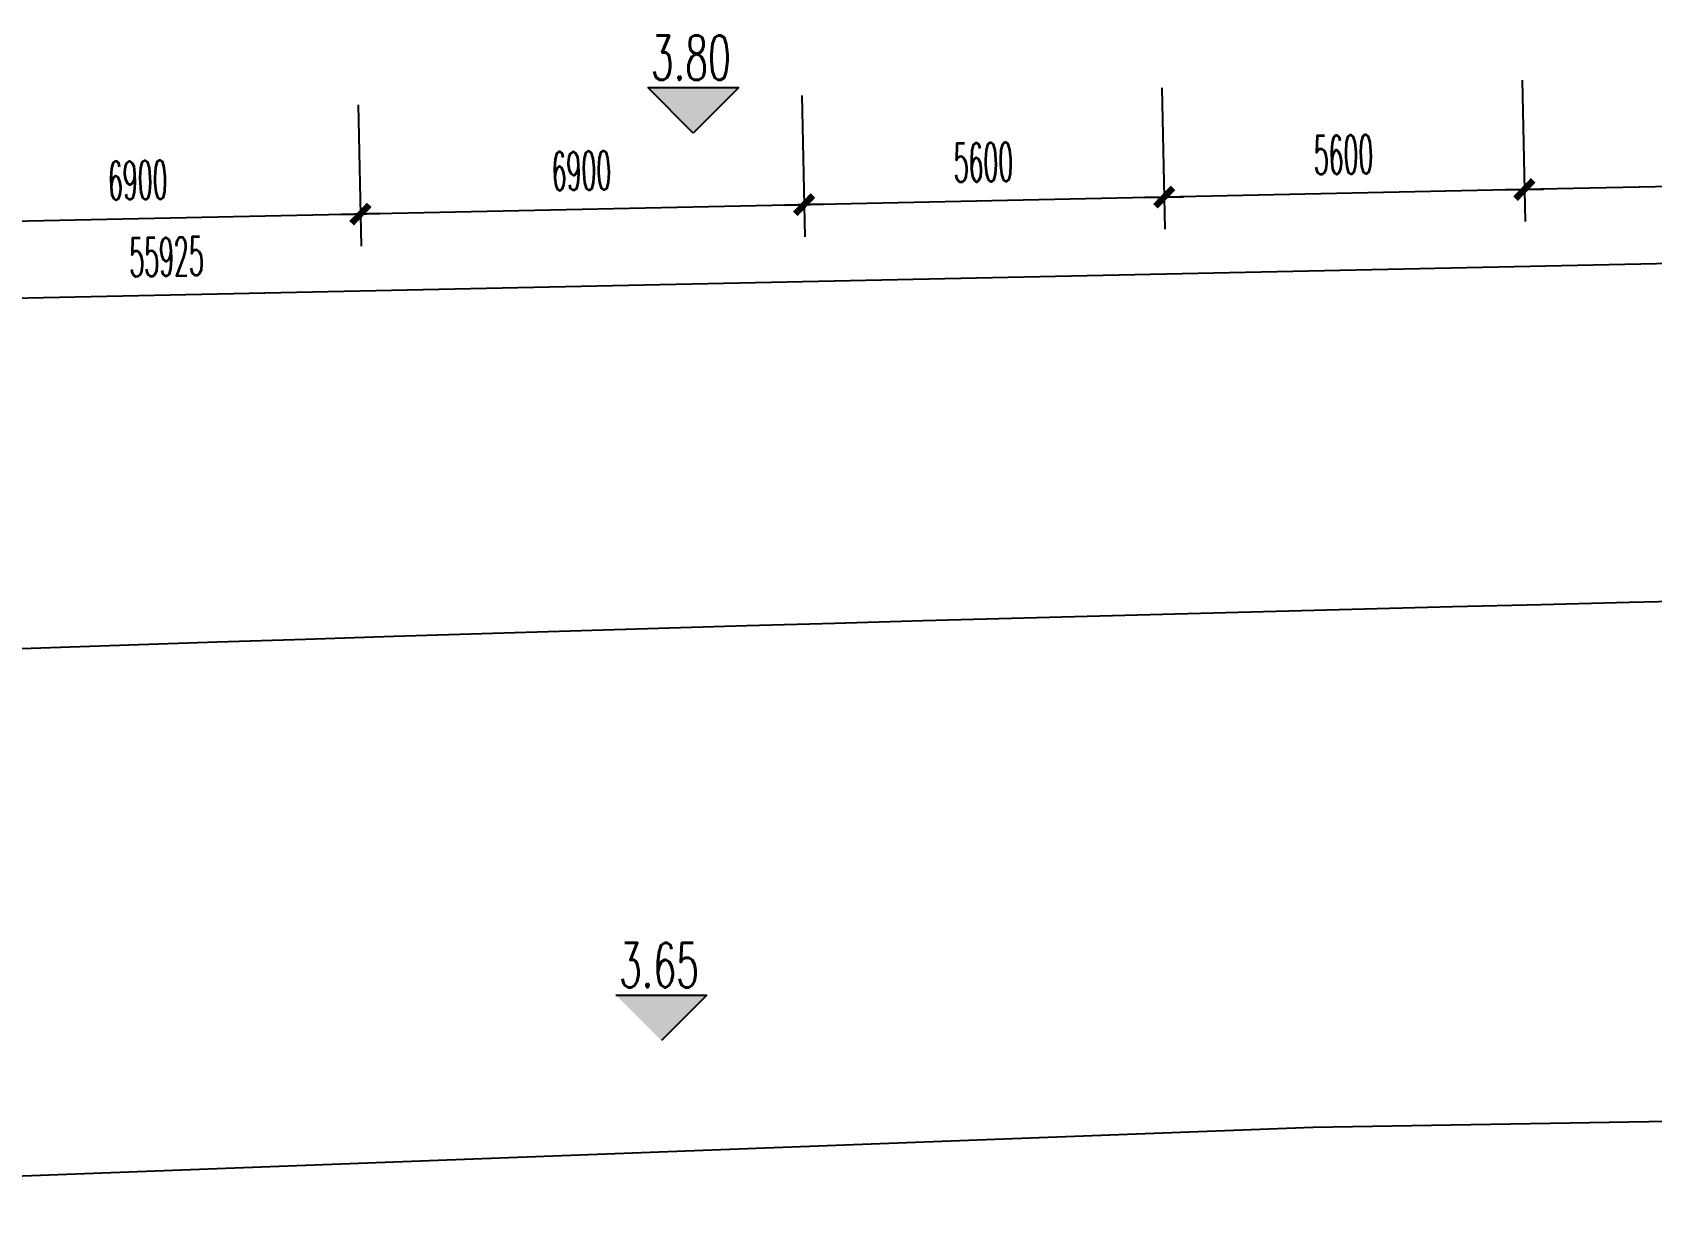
# Model space of a CAD drawing. Extents: x 34838826 to 35164760, y 36533342 to 36641385.
# Drawn here: x 34971531 to 34996705, y 36554918 to 36573491 of the extents above; entities that cross this region are included whole.
import ezdxf
from ezdxf.enums import TextEntityAlignment as Align

# ---------------------------------------------------------------- set-up
doc = ezdxf.new("R2010")
doc.units = 0
doc.header["$LTSCALE"] = 1000
doc.header["$MEASUREMENT"] = 0
doc.layers.get('0').update_dxf_attribs({"linetype": 'CONTINUOUS'})
doc.layers.get('DEFPOINTS').update_dxf_attribs({"linetype": 'CONTINUOUS'})
for name, color, linetype in [('AXIS', 3, 'CONTINUOUS'), ('标高', 7, 'CONTINUOUS'), ('规划路', 30, 'CONTINUOUS'), ('道路边线', 8, 'CONTINUOUS')]:
    doc.layers.add(name, color=color, linetype=linetype)
doc.styles.add('DIM_FONT', font='SIMPLEX.shx', dxfattribs={"width": 0.45})
doc.dimstyles.new('DIMN', dxfattribs={"dimtxt": 300, "dimasz": 1, "dimexe": 250, "dimexo": 300, "dimgap": 150, "dimtad": 1, "dimdec": 0, "dimzin": 0, "dimtxsty": 'DIM_FONT', "dimblk": '_DIMX', "dimcen": 0.09, "dimclrt": 7, "dimazin": 3, "dimtfac": 1, "dimtdec": 0, "dimtix": 1, "dimtmove": 0, "dimatfit": 3, "dimtolj": 1, "dimtzin": 0})

# ---------------------------------------------------------------- blocks, each defined once
blk = doc.blocks.new('_DIMX')
blk.add_line((-150, 0), (150, 0))
at = {"const_width": 50}
blk.add_lwpolyline([(-70, -70), (70, 70)], dxfattribs=at)
blk = doc.blocks.new('*D52')
at = {"color": 0, "linetype": 'BYBLOCK'}
for p, q in [((35001549, 36571691), (35001596, 36569492)), ((34945637, 36570509), (34945683, 36568310)), ((35001583, 36569992), (34945675, 36568810))]:
    blk.add_line(p, q, dxfattribs=at)
at = {"layer": 'DEFPOINTS', "color": 0, "linetype": 'BYBLOCK'}
for p in [(35001536, 36572291), (34945624, 36571109), (34945673, 36568810)]:
    blk.add_point(p, dxfattribs=at)
at = {"color": 0, "linetype": 'BYBLOCK', "xscale": 2, "yscale": 2, "zscale": 2}
for p, rotation in [((35001585, 36569992), 1.210866721961574), ((34945673, 36568810), 181.2108667219616)]:
    blk.add_blockref('_DIMX', p, dxfattribs=dict(at, rotation=rotation))
at = {"color": 7, "linetype": 'BYBLOCK', "insert": (34973616, 36570001), "char_height": 600, "attachment_point": 5, "rotation": 1.2109, "style": 'DIM_FONT'}
blk.add_mtext('\\A1;55925', dxfattribs=at)
blk = doc.blocks.new('*D53')
at = {"color": 0, "linetype": 'BYBLOCK'}
for p, q in [((35001524, 36572891), (35001570, 36570692)), ((34994691, 36572746), (34994737, 36570548)), ((35001558, 36571192), (34994729, 36571047))]:
    blk.add_line(p, q, dxfattribs=at)
at = {"layer": 'DEFPOINTS', "color": 0, "linetype": 'BYBLOCK'}
for p in [(34994678, 36573346), (35001511, 36573491), (34994727, 36571047)]:
    blk.add_point(p, dxfattribs=at)
at = {"color": 0, "linetype": 'BYBLOCK', "xscale": 2, "yscale": 2, "zscale": 2}
for p, rotation in [((35001560, 36571192), 1.210866211688071), ((34994727, 36571047), 181.2108662116881)]:
    blk.add_blockref('_DIMX', p, dxfattribs=dict(at, rotation=rotation))
at = {"color": 7, "linetype": 'BYBLOCK', "insert": (34998130, 36571720), "char_height": 600, "attachment_point": 5, "rotation": 1.2109, "style": 'DIM_FONT'}
blk.add_mtext('\\A1;6835', dxfattribs=at)
blk = doc.blocks.new('*D58')
at = {"color": 0, "linetype": 'BYBLOCK'}
for p, q in [((34976595, 36572364), (34976641, 36570165)), ((34969696, 36572218), (34969743, 36570019)), ((34976629, 36570665), (34969734, 36570519))]:
    blk.add_line(p, q, dxfattribs=at)
at = {"layer": 'DEFPOINTS', "color": 0, "linetype": 'BYBLOCK'}
for p in [(34976582, 36572964), (34969684, 36572818), (34969732, 36570519)]:
    blk.add_point(p, dxfattribs=at)
at = {"color": 0, "linetype": 'BYBLOCK', "xscale": 2, "yscale": 2, "zscale": 2}
for p, rotation in [((34976631, 36570665), 1.210866721933597), ((34969732, 36570519), 181.2108667219336)]:
    blk.add_blockref('_DIMX', p, dxfattribs=dict(at, rotation=rotation))
at = {"color": 7, "linetype": 'BYBLOCK', "insert": (34973169, 36571192), "char_height": 600, "attachment_point": 5, "rotation": 1.2109, "style": 'DIM_FONT'}
blk.add_mtext('\\A1;6900', dxfattribs=at)
blk = doc.blocks.new('*D59')
at = {"color": 0, "linetype": 'BYBLOCK'}
for p, q in [((34976595, 36572364), (34976641, 36570165)), ((34983493, 36572510), (34983540, 36570311)), ((34983527, 36570811), (34976633, 36570665))]:
    blk.add_line(p, q, dxfattribs=at)
at = {"layer": 'DEFPOINTS', "color": 0, "linetype": 'BYBLOCK'}
for p in [(34983481, 36573109), (34976582, 36572964), (34976631, 36570665)]:
    blk.add_point(p, dxfattribs=at)
at = {"color": 0, "linetype": 'BYBLOCK', "xscale": 2, "yscale": 2, "zscale": 2}
for p, rotation in [((34976631, 36570665), 181.2108667219675), ((34983529, 36570811), 1.210866721967569)]:
    blk.add_blockref('_DIMX', p, dxfattribs=dict(at, rotation=rotation))
at = {"color": 7, "linetype": 'BYBLOCK', "insert": (34980067, 36571338), "char_height": 600, "attachment_point": 5, "rotation": 1.2109, "style": 'DIM_FONT'}
blk.add_mtext('\\A1;6900', dxfattribs=at)
blk = doc.blocks.new('*D60')
at = {"color": 0, "linetype": 'BYBLOCK'}
for p, q in [((34989092, 36572628), (34989138, 36570429)), ((34983493, 36572510), (34983540, 36570311)), ((34989126, 36570929), (34983531, 36570811))]:
    blk.add_line(p, q, dxfattribs=at)
at = {"layer": 'DEFPOINTS', "color": 0, "linetype": 'BYBLOCK'}
for p in [(34983481, 36573109), (34989079, 36573228), (34983529, 36570811)]:
    blk.add_point(p, dxfattribs=at)
at = {"color": 0, "linetype": 'BYBLOCK', "xscale": 2, "yscale": 2, "zscale": 2}
for p, rotation in [((34989128, 36570929), 1.210866721960935), ((34983529, 36570811), 181.2108667219609)]:
    blk.add_blockref('_DIMX', p, dxfattribs=dict(at, rotation=rotation))
at = {"color": 7, "linetype": 'BYBLOCK', "insert": (34986316, 36571470), "char_height": 600, "attachment_point": 5, "rotation": 1.2109, "style": 'DIM_FONT'}
blk.add_mtext('\\A1;5600', dxfattribs=at)
blk = doc.blocks.new('*D61')
at = {"color": 0, "linetype": 'BYBLOCK'}
for p, q in [((34989092, 36572628), (34989138, 36570429)), ((34994691, 36572746), (34994737, 36570548)), ((34994725, 36571047), (34989130, 36570929))]:
    blk.add_line(p, q, dxfattribs=at)
at = {"layer": 'DEFPOINTS', "color": 0, "linetype": 'BYBLOCK'}
for p in [(34994678, 36573346), (34989079, 36573228), (34989128, 36570929)]:
    blk.add_point(p, dxfattribs=at)
at = {"color": 0, "linetype": 'BYBLOCK', "xscale": 2, "yscale": 2, "zscale": 2}
for p, rotation in [((34989128, 36570929), 181.2108667219117), ((34994727, 36571047), 1.210866721911694)]:
    blk.add_blockref('_DIMX', p, dxfattribs=dict(at, rotation=rotation))
at = {"color": 7, "linetype": 'BYBLOCK', "insert": (34991915, 36571588), "char_height": 600, "attachment_point": 5, "rotation": 1.2109, "style": 'DIM_FONT'}
blk.add_mtext('\\A1;5600', dxfattribs=at)

msp = doc.modelspace()

# ---------------------------------------------------------------- hatches: boundary and pattern name
at = {"layer": '标高', "linetype": 'CONTINUOUS'}
for points in [[(34982513, 36572631.5), (34981805.2, 36571923.7), (34981097.4, 36572631.5)], [(34982017.4, 36558519.2), (34981309.7, 36557811.4), (34980601.9, 36558519.2)]]:
    msp.add_hatch(color=256, dxfattribs=at).paths.add_polyline_path(points)

# ---------------------------------------------------------------- linework, layer by layer
for p, q in [((34981805.2, 36571923.7), (34981097.4, 36572631.5)), ((34981097.4, 36572631.5), (34982513, 36572631.5)), ((34982513, 36572631.5), (34981805.2, 36571923.7)), ((34980601.9, 36558519.2), (34982017.4, 36558519.2)), ((34982017.4, 36558519.2), (34981309.7, 36557811.4))]:
    msp.add_line(p, q, dxfattribs=at)
at = {"layer": '规划路'}
msp.add_arc((35055378.5, 34071320.7), 2494000, 90.9145278, 94.9507832, dxfattribs=at)
at = {"layer": '道路边线'}
for p, q in [((34991442.8, 36556467.2), (35011145.7, 36556789.2)), ((34950612.8, 36554917.9), (34991442.8, 36556467.2))]:
    msp.add_line(p, q, dxfattribs=at)

# ---------------------------------------------------------------- texts
at = {"layer": '标高', "linetype": 'CONTINUOUS', "style": 'DIM_FONT', "width": 0.6}
for s, p in [('3.80', (34981768.6, 36573096.3)), ('3.65', (34981273.1, 36558984))]:
    msp.add_text(s, height=691.2, dxfattribs=at).set_placement(p, align=Align.MIDDLE)

# ---------------------------------------------------------------- dimensions: what is measured, and where the dimension line sits
at = {"layer": 'AXIS'}
for p1, p2, picture, middle in [((34994678, 36573346.1), (34989079.3, 36573227.8), '*D61', (34991914.6, 36571588.1)), ((35001511.1, 36573490.5), (34994678, 36573346.1), '*D53', (34998130.5, 36571719.5)), ((34983480.5, 36573109.4), (34976582, 36572963.6), '*D59', (34980067.2, 36571337.7)), ((34989079.3, 36573227.8), (34983480.5, 36573109.4), '*D60', (34986315.8, 36571469.8)), ((34976582, 36572963.6), (34969683.6, 36572817.8), '*D58', (34973168.7, 36571191.9)), ((35001536.5, 36572290.8), (34945624.3, 36571109), '*D52', (34973616.3, 36570001.1))]:
    dim = msp.add_aligned_dim(p1=p1, p2=p2, distance=2299.2, dimstyle='DIMN', override={"dimscale": 2, "dimblk1": '_DIMX', "dimblk2": '_DIMX', "dimsah": 1}, dxfattribs=at)
    dim.commit()
    dim.dimension.update_dxf_attribs({"geometry": picture, "text_midpoint": middle})

doc.saveas('drawing.dxf')
